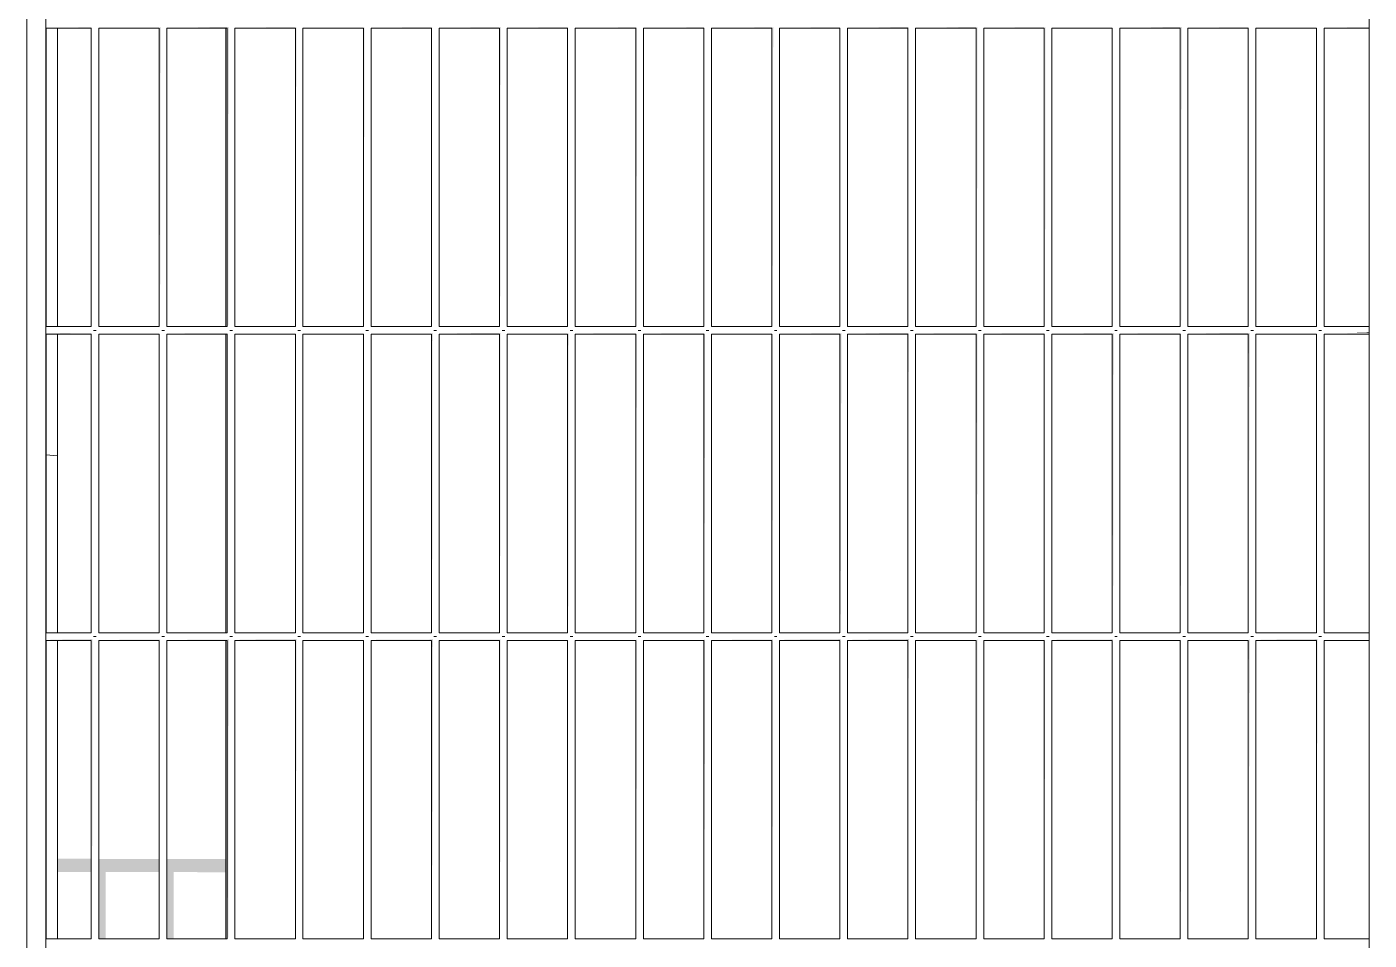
# Model space of a CAD drawing. Header units: metres. Extents: x -14 to 130, y -38 to 4.
# Drawn here: x 105.419 to 106.296, y -31.192 to -30.595 of the extents above; entities that cross this region are included whole.
import ezdxf

# ---------------------------------------------------------------- set-up
doc = ezdxf.new("R2010")
doc.units = ezdxf.units.M
doc.header["$MEASUREMENT"] = 0
for name, color, linetype in [('A-Ost_Ansicht Ost PP_2_110 Wand Aussen', 7, 'Continuous'), ('A-Ost_Ansicht Ost PP_2_611 Entwässerung', 7, 'Continuous'), ('A-Ost_Ansicht Ost PP_2_717 Außen Ausstattung', 7, 'Continuous')]:
    doc.layers.add(name, color=color, linetype=linetype)

msp = doc.modelspace()

# ---------------------------------------------------------------- hatches: boundary and pattern name
at = {"layer": 'A-Ost_Ansicht Ost PP_2_611 Entwässerung', "linetype": 'Continuous', "lineweight": 0, "true_color": 0x000000}
for points in [[(105.46123, -31.13897), (105.43924, -31.13894), (105.43924, -31.14758), (105.46123, -31.1476)], [(105.46623, -31.19123), (105.4708, -31.19123), (105.4708, -31.14762), (105.50569, -31.14766), (105.50569, -31.13903), (105.46623, -31.13898)], [(105.51069, -31.19123), (105.51523, -31.19123), (105.51523, -31.14767), (105.54924, -31.14772), (105.54924, -31.13908), (105.51069, -31.13903)]]:
    msp.add_hatch(color=18, dxfattribs=at).paths.add_polyline_path(points)
at = {"layer": 'A-Ost_Ansicht Ost PP_2_717 Außen Ausstattung', "linetype": 'Continuous', "lineweight": 0, "true_color": 0x000000}
for points in [[(105.46212, -30.59534), (105.43176, -30.59534), (105.46181, -30.59564)], [(105.43177, -30.59564), (105.46156, -30.59589)], [(105.43177, -30.59589), (105.46138, -30.59608)], [(105.43177, -30.59608), (105.46127, -30.59619)], [(105.46127, -30.59619), (105.46127, -30.79127), (105.46138, -30.59608)], [(105.46156, -30.59589), (105.46138, -30.79138)], [(105.46156, -30.79156), (105.46181, -30.59564)], [(105.46212, -30.59534), (105.46181, -30.79181)], [(105.46534, -30.59534), (105.50628, -30.59564)], [(105.46564, -30.59564), (105.50603, -30.59589)], [(105.46589, -30.59589), (105.50584, -30.59608)], [(105.50584, -30.59608), (105.46608, -30.59608), (105.50573, -30.59619)], [(105.50584, -30.59608), (105.50573, -30.79127)], [(105.50584, -30.79138), (105.50603, -30.59589)], [(105.50603, -30.59589), (105.50603, -30.79156), (105.50628, -30.59564)], [(105.50628, -30.59564), (105.50628, -30.79181), (105.50659, -30.59534)], [(105.55105, -30.59534), (105.5098, -30.59534), (105.55074, -30.59564)], [(105.55074, -30.59564), (105.51011, -30.59564), (105.55049, -30.59589)], [(105.55049, -30.59589), (105.51036, -30.59589), (105.55031, -30.59608)], [(105.51054, -30.59608), (105.5502, -30.59619)], [(105.5502, -30.79127), (105.55031, -30.59608)], [(105.55049, -30.59589), (105.55031, -30.79138)], [(105.55049, -30.79156), (105.55074, -30.59564)], [(105.55074, -30.59564), (105.55074, -30.79181), (105.55105, -30.59534)], [(105.55426, -30.59534), (105.59521, -30.59564)], [(105.59521, -30.59564), (105.55457, -30.59564), (105.59496, -30.59589)], [(105.55482, -30.59589), (105.59477, -30.59608)], [(105.55501, -30.59608), (105.59466, -30.59619)], [(105.59466, -30.79127), (105.59477, -30.59608)], [(105.59496, -30.59589), (105.59477, -30.79138)], [(105.59496, -30.59589), (105.59496, -30.79156), (105.59521, -30.59564)], [(105.59551, -30.59534), (105.59521, -30.79181)], [(105.59873, -30.59534), (105.63967, -30.59564)], [(105.59904, -30.59564), (105.63942, -30.59589)], [(105.63942, -30.59589), (105.59929, -30.59589), (105.63924, -30.59608)], [(105.59947, -30.59608), (105.63913, -30.59619)], [(105.63913, -30.79127), (105.63924, -30.59608)], [(105.63924, -30.59608), (105.63924, -30.79138), (105.63942, -30.59589)], [(105.63942, -30.59589), (105.63942, -30.79156), (105.63967, -30.59564)], [(105.63998, -30.59534), (105.63967, -30.79181)], [(105.64319, -30.59534), (105.68414, -30.59564)], [(105.68414, -30.59564), (105.6435, -30.59564), (105.68389, -30.59589)], [(105.68389, -30.59589), (105.64375, -30.59589), (105.6837, -30.59608)], [(105.64394, -30.59608), (105.68359, -30.59619)], [(105.68359, -30.79127), (105.6837, -30.59608)], [(105.68389, -30.59589), (105.6837, -30.79138)], [(105.68414, -30.59564), (105.68389, -30.79156)], [(105.68444, -30.59534), (105.68414, -30.79181)], [(105.68766, -30.59534), (105.7286, -30.59564)], [(105.7286, -30.59564), (105.68797, -30.59564), (105.72835, -30.59589)], [(105.68822, -30.59589), (105.72817, -30.59608)], [(105.6884, -30.59608), (105.72805, -30.59619)], [(105.72817, -30.59608), (105.72805, -30.79127)], [(105.72817, -30.79138), (105.72835, -30.59589)], [(105.72835, -30.79156), (105.7286, -30.59564)], [(105.7286, -30.59564), (105.7286, -30.79181), (105.72891, -30.59534)], [(105.73212, -30.59534), (105.77306, -30.59564)], [(105.77306, -30.59564), (105.73243, -30.59564), (105.77281, -30.59589)], [(105.77281, -30.59589), (105.73268, -30.59589), (105.77263, -30.59608)], [(105.73286, -30.59608), (105.77252, -30.59619)], [(105.77252, -30.59619), (105.77252, -30.79127), (105.77263, -30.59608)], [(105.77263, -30.79138), (105.77281, -30.59589)], [(105.77306, -30.59564), (105.77281, -30.79156)], [(105.77337, -30.59534), (105.77306, -30.79181)], [(105.81784, -30.59534), (105.77659, -30.59534), (105.81753, -30.59564)], [(105.77689, -30.59564), (105.81728, -30.59589)], [(105.77714, -30.59589), (105.81709, -30.59608)], [(105.81709, -30.59608), (105.77733, -30.59608), (105.81698, -30.59619)], [(105.81698, -30.79127), (105.81709, -30.59608)], [(105.81709, -30.79138), (105.81728, -30.59589)], [(105.81728, -30.79156), (105.81753, -30.59564)], [(105.81753, -30.59564), (105.81753, -30.79181), (105.81784, -30.59534)], [(105.8623, -30.59534), (105.82105, -30.59534), (105.86199, -30.59564)], [(105.82136, -30.59564), (105.86174, -30.59589)], [(105.82161, -30.59589), (105.86156, -30.59608)], [(105.82179, -30.59608), (105.86145, -30.59619)], [(105.86145, -30.59619), (105.86145, -30.79127), (105.86156, -30.59608)], [(105.86174, -30.59589), (105.86156, -30.79138)], [(105.86199, -30.59564), (105.86174, -30.79156)], [(105.8623, -30.59534), (105.86199, -30.79181)], [(105.90676, -30.59534), (105.86551, -30.59534), (105.90646, -30.59564)], [(105.86582, -30.59564), (105.90621, -30.59589)], [(105.90621, -30.59589), (105.86607, -30.59589), (105.90602, -30.59608)], [(105.90602, -30.59608), (105.86626, -30.59608), (105.90591, -30.59619)], [(105.90591, -30.59619), (105.90591, -30.79127), (105.90602, -30.59608)], [(105.90602, -30.79138), (105.90621, -30.59589)], [(105.90621, -30.79156), (105.90646, -30.59564)], [(105.90646, -30.59564), (105.90646, -30.79181), (105.90676, -30.59534)], [(105.90998, -30.59534), (105.95092, -30.59564)], [(105.95092, -30.59564), (105.91029, -30.59564), (105.95067, -30.59589)], [(105.91054, -30.59589), (105.95049, -30.59608)], [(105.91072, -30.59608), (105.95038, -30.59619)], [(105.95038, -30.79127), (105.95049, -30.59608)], [(105.95067, -30.59589), (105.95049, -30.79138)], [(105.95092, -30.59564), (105.95067, -30.79156)], [(105.95123, -30.59534), (105.95092, -30.79181)], [(105.99569, -30.59534), (105.95444, -30.59534), (105.99539, -30.59564)], [(105.99539, -30.59564), (105.95475, -30.59564), (105.99514, -30.59589)], [(105.99514, -30.59589), (105.955, -30.59589), (105.99495, -30.59608)], [(105.99495, -30.59608), (105.95519, -30.59608), (105.99484, -30.59619)], [(105.99484, -30.79127), (105.99495, -30.59608)], [(105.99495, -30.79138), (105.99514, -30.59589)], [(105.99514, -30.79156), (105.99539, -30.59564)], [(105.99539, -30.79181), (105.99569, -30.59534)], [(106.04016, -30.59534), (105.99891, -30.59534), (106.03985, -30.59564)], [(106.03985, -30.59564), (105.99922, -30.59564), (106.0396, -30.59589)], [(105.99947, -30.59589), (106.03942, -30.59608)], [(105.99965, -30.59608), (106.0393, -30.59619)], [(106.0393, -30.79127), (106.03942, -30.59608)], [(106.03942, -30.79138), (106.0396, -30.59589)], [(106.0396, -30.79156), (106.03985, -30.59564)], [(106.03985, -30.59564), (106.03985, -30.79181), (106.04016, -30.59534)], [(106.04337, -30.59534), (106.08431, -30.59564)], [(106.08431, -30.59564), (106.04368, -30.59564), (106.08406, -30.59589)], [(106.04393, -30.59589), (106.08388, -30.59608)], [(106.04411, -30.59608), (106.08377, -30.59619)], [(106.08377, -30.79127), (106.08388, -30.59608)], [(106.08388, -30.79138), (106.08406, -30.59589)], [(106.08406, -30.79156), (106.08431, -30.59564)], [(106.08431, -30.59564), (106.08431, -30.79181), (106.08462, -30.59534)], [(106.08784, -30.59534), (106.12878, -30.59564)], [(106.08814, -30.59564), (106.12853, -30.59589)], [(106.08839, -30.59589), (106.12834, -30.59608)], [(106.08858, -30.59608), (106.12823, -30.59619)], [(106.12823, -30.59619), (106.12823, -30.79127), (106.12834, -30.59608)], [(106.12834, -30.79138), (106.12853, -30.59589)], [(106.12878, -30.59564), (106.12853, -30.79156)], [(106.12909, -30.59534), (106.12878, -30.79181)], [(106.17355, -30.59534), (106.1323, -30.59534), (106.17324, -30.59564)], [(106.17324, -30.59564), (106.13261, -30.59564), (106.17299, -30.59589)], [(106.17299, -30.59589), (106.13286, -30.59589), (106.17281, -30.59608)], [(106.13304, -30.59608), (106.1727, -30.59619)], [(106.1727, -30.79127), (106.17281, -30.59608)], [(106.17281, -30.79138), (106.17299, -30.59589)], [(106.17299, -30.79156), (106.17324, -30.59564)], [(106.17324, -30.59564), (106.17324, -30.79181), (106.17355, -30.59534)], [(106.17676, -30.59534), (106.21771, -30.59564)], [(106.21771, -30.59564), (106.17707, -30.59564), (106.21746, -30.59589)], [(106.21746, -30.59589), (106.17732, -30.59589), (106.21727, -30.59608)], [(106.21727, -30.59608), (106.17751, -30.59608), (106.21716, -30.59619)], [(106.21716, -30.79127), (106.21727, -30.59608)], [(106.21746, -30.59589), (106.21727, -30.79138)], [(106.21771, -30.59564), (106.21746, -30.79156)], [(106.21801, -30.59534), (106.21771, -30.79181)], [(106.22123, -30.59534), (106.26217, -30.59564)], [(106.22154, -30.59564), (106.26192, -30.59589)], [(106.22179, -30.59589), (106.26174, -30.59608)], [(106.22197, -30.59608), (106.26163, -30.59619)], [(106.26163, -30.79127), (106.26174, -30.59608)], [(106.26174, -30.79138), (106.26192, -30.59589)], [(106.26192, -30.79156), (106.26217, -30.59564)], [(106.26248, -30.59534), (106.26217, -30.79181)], [(106.26569, -30.59534), (106.29604, -30.59564)], [(106.29604, -30.59564), (106.266, -30.59564), (106.29604, -30.59589)], [(106.29604, -30.59589), (106.26625, -30.59589), (106.29604, -30.59608)], [(106.26644, -30.59608), (106.29604, -30.59619)], [(106.28396, -30.79127), (106.29604, -30.79138)], [(106.28439, -30.79138), (106.29604, -30.79156)], [(106.28478, -30.79156), (106.29604, -30.79181)], [(106.28514, -30.79181), (106.29604, -30.79212)], [(106.28545, -30.79212), (106.29604, -30.79248)], [(106.2857, -30.79248), (106.29604, -30.79287)], [(106.28588, -30.79287), (106.29604, -30.7933)], [(106.28599, -30.7933), (106.29604, -30.79373)], [(105.43176, -30.79564), (105.46181, -30.79564), (105.43177, -30.79534)], [(105.46181, -30.79564), (105.43176, -30.79564), (105.46156, -30.79589)], [(105.43176, -30.79589), (105.46138, -30.79608)], [(105.46138, -30.79608), (105.43176, -30.79608), (105.46127, -30.79619)], [(105.46138, -30.79608), (105.46127, -30.99127)], [(105.46138, -30.99138), (105.46156, -30.79589)], [(105.46156, -30.99156), (105.46181, -30.79564)], [(105.46181, -30.99181), (105.46212, -30.79534)], [(105.46534, -30.79534), (105.50628, -30.79564)], [(105.46564, -30.79564), (105.50603, -30.79589)], [(105.50603, -30.79589), (105.46589, -30.79589), (105.50584, -30.79608)], [(105.50584, -30.79608), (105.46608, -30.79608), (105.50573, -30.79619)], [(105.50573, -30.99127), (105.50584, -30.79608)], [(105.50584, -30.79608), (105.50584, -30.99138), (105.50603, -30.79589)], [(105.50603, -30.99156), (105.50628, -30.79564)], [(105.50628, -30.99181), (105.50659, -30.79534)], [(105.5098, -30.79534), (105.55074, -30.79564)], [(105.55074, -30.79564), (105.51011, -30.79564), (105.55049, -30.79589)], [(105.55049, -30.79589), (105.51036, -30.79589), (105.55031, -30.79608)], [(105.55031, -30.79608), (105.51054, -30.79608), (105.5502, -30.79619)], [(105.5502, -30.79619), (105.5502, -30.99127), (105.55031, -30.79608)], [(105.55031, -30.79608), (105.55031, -30.99138), (105.55049, -30.79589)], [(105.55049, -30.99156), (105.55074, -30.79564)], [(105.55074, -30.99181), (105.55105, -30.79534)], [(105.55426, -30.79534), (105.59521, -30.79564)], [(105.55457, -30.79564), (105.59496, -30.79589)], [(105.59496, -30.79589), (105.55482, -30.79589), (105.59477, -30.79608)], [(105.55501, -30.79608), (105.59466, -30.79619)], [(105.59466, -30.79619), (105.59466, -30.99127), (105.59477, -30.79608)], [(105.59477, -30.99138), (105.59496, -30.79589)], [(105.59521, -30.79564), (105.59496, -30.99156)], [(105.59521, -30.99181), (105.59551, -30.79534)], [(105.59873, -30.79534), (105.63967, -30.79564)], [(105.59904, -30.79564), (105.63942, -30.79589)], [(105.63942, -30.79589), (105.59929, -30.79589), (105.63924, -30.79608)], [(105.63924, -30.79608), (105.59947, -30.79608), (105.63913, -30.79619)], [(105.63913, -30.99127), (105.63924, -30.79608)], [(105.63924, -30.79608), (105.63924, -30.99138), (105.63942, -30.79589)], [(105.63942, -30.99156), (105.63967, -30.79564)], [(105.63998, -30.79534), (105.63967, -30.99181)], [(105.64319, -30.79534), (105.68414, -30.79564)], [(105.6435, -30.79564), (105.68389, -30.79589)], [(105.64375, -30.79589), (105.6837, -30.79608)], [(105.6837, -30.79608), (105.64394, -30.79608), (105.68359, -30.79619)], [(105.68359, -30.99127), (105.6837, -30.79608)], [(105.6837, -30.99138), (105.68389, -30.79589)], [(105.68414, -30.79564), (105.68389, -30.99156)], [(105.68414, -30.79564), (105.68414, -30.99181), (105.68444, -30.79534)], [(105.72891, -30.79534), (105.68766, -30.79534), (105.7286, -30.79564)], [(105.7286, -30.79564), (105.68797, -30.79564), (105.72835, -30.79589)], [(105.72835, -30.79589), (105.68822, -30.79589), (105.72817, -30.79608)], [(105.6884, -30.79608), (105.72805, -30.79619)], [(105.72805, -30.99127), (105.72817, -30.79608)], [(105.72817, -30.99138), (105.72835, -30.79589)], [(105.72835, -30.79589), (105.72835, -30.99156), (105.7286, -30.79564)], [(105.72891, -30.79534), (105.7286, -30.99181)], [(105.73212, -30.79534), (105.77306, -30.79564)], [(105.73243, -30.79564), (105.77281, -30.79589)], [(105.77281, -30.79589), (105.73268, -30.79589), (105.77263, -30.79608)], [(105.73286, -30.79608), (105.77252, -30.79619)], [(105.77252, -30.99127), (105.77263, -30.79608)], [(105.77263, -30.99138), (105.77281, -30.79589)], [(105.77281, -30.79589), (105.77281, -30.99156), (105.77306, -30.79564)], [(105.77306, -30.99181), (105.77337, -30.79534)], [(105.77659, -30.79534), (105.81753, -30.79564)], [(105.81753, -30.79564), (105.77689, -30.79564), (105.81728, -30.79589)], [(105.81728, -30.79589), (105.77714, -30.79589), (105.81709, -30.79608)], [(105.81709, -30.79608), (105.77733, -30.79608), (105.81698, -30.79619)], [(105.81698, -30.99127), (105.81709, -30.79608)], [(105.81709, -30.99138), (105.81728, -30.79589)], [(105.81728, -30.79589), (105.81728, -30.99156), (105.81753, -30.79564)], [(105.81784, -30.79534), (105.81753, -30.99181)], [(105.82105, -30.79534), (105.86199, -30.79564)], [(105.86199, -30.79564), (105.82136, -30.79564), (105.86174, -30.79589)], [(105.82161, -30.79589), (105.86156, -30.79608)], [(105.82179, -30.79608), (105.86145, -30.79619)], [(105.86145, -30.99127), (105.86156, -30.79608)], [(105.86156, -30.99138), (105.86174, -30.79589)], [(105.86174, -30.79589), (105.86174, -30.99156), (105.86199, -30.79564)], [(105.86199, -30.79564), (105.86199, -30.99181), (105.8623, -30.79534)], [(105.86551, -30.79534), (105.90646, -30.79564)], [(105.86582, -30.79564), (105.90621, -30.79589)], [(105.86607, -30.79589), (105.90602, -30.79608)], [(105.86626, -30.79608), (105.90591, -30.79619)], [(105.90591, -30.99127), (105.90602, -30.79608)], [(105.90602, -30.99138), (105.90621, -30.79589)], [(105.90621, -30.79589), (105.90621, -30.99156), (105.90646, -30.79564)], [(105.90676, -30.79534), (105.90646, -30.99181)], [(105.95123, -30.79534), (105.90998, -30.79534), (105.95092, -30.79564)], [(105.91029, -30.79564), (105.95067, -30.79589)], [(105.95067, -30.79589), (105.91054, -30.79589), (105.95049, -30.79608)], [(105.95049, -30.79608), (105.91072, -30.79608), (105.95038, -30.79619)], [(105.95049, -30.79608), (105.95038, -30.99127)], [(105.95049, -30.79608), (105.95049, -30.99138), (105.95067, -30.79589)], [(105.95067, -30.79589), (105.95067, -30.99156), (105.95092, -30.79564)], [(105.95092, -30.79564), (105.95092, -30.99181), (105.95123, -30.79534)], [(105.99569, -30.79534), (105.95444, -30.79534), (105.99539, -30.79564)], [(105.99539, -30.79564), (105.95475, -30.79564), (105.99514, -30.79589)], [(105.955, -30.79589), (105.99495, -30.79608)], [(105.95519, -30.79608), (105.99484, -30.79619)], [(105.99484, -30.99127), (105.99495, -30.79608)], [(105.99514, -30.79589), (105.99495, -30.99138)], [(105.99514, -30.79589), (105.99514, -30.99156), (105.99539, -30.79564)], [(105.99569, -30.79534), (105.99539, -30.99181)], [(105.99891, -30.79534), (106.03985, -30.79564)], [(106.03985, -30.79564), (105.99922, -30.79564), (106.0396, -30.79589)], [(106.0396, -30.79589), (105.99947, -30.79589), (106.03942, -30.79608)], [(106.03942, -30.79608), (105.99965, -30.79608), (106.0393, -30.79619)], [(106.0393, -30.79619), (106.0393, -30.99127), (106.03942, -30.79608)], [(106.03942, -30.99138), (106.0396, -30.79589)], [(106.0396, -30.79589), (106.0396, -30.99156), (106.03985, -30.79564)], [(106.03985, -30.79564), (106.03985, -30.99181), (106.04016, -30.79534)], [(106.04337, -30.79534), (106.08431, -30.79564)], [(106.08431, -30.79564), (106.04368, -30.79564), (106.08406, -30.79589)], [(106.08406, -30.79589), (106.04393, -30.79589), (106.08388, -30.79608)], [(106.04411, -30.79608), (106.08377, -30.79619)], [(106.08377, -30.99127), (106.08388, -30.79608)], [(106.08388, -30.79608), (106.08388, -30.99138), (106.08406, -30.79589)], [(106.08406, -30.99156), (106.08431, -30.79564)], [(106.08462, -30.79534), (106.08431, -30.99181)], [(106.12909, -30.79534), (106.08784, -30.79534), (106.12878, -30.79564)], [(106.08814, -30.79564), (106.12853, -30.79589)], [(106.08839, -30.79589), (106.12834, -30.79608)], [(106.08858, -30.79608), (106.12823, -30.79619)], [(106.12823, -30.99127), (106.12834, -30.79608)], [(106.12834, -30.79608), (106.12834, -30.99138), (106.12853, -30.79589)], [(106.12853, -30.79589), (106.12853, -30.99156), (106.12878, -30.79564)], [(106.12878, -30.79564), (106.12878, -30.99181), (106.12909, -30.79534)], [(106.1323, -30.79534), (106.17324, -30.79564)], [(106.17324, -30.79564), (106.13261, -30.79564), (106.17299, -30.79589)], [(106.13286, -30.79589), (106.17281, -30.79608)], [(106.13304, -30.79608), (106.1727, -30.79619)], [(106.1727, -30.99127), (106.17281, -30.79608)], [(106.17281, -30.79608), (106.17281, -30.99138), (106.17299, -30.79589)], [(106.17299, -30.79589), (106.17299, -30.99156), (106.17324, -30.79564)], [(106.17355, -30.79534), (106.17324, -30.99181)], [(106.21801, -30.79534), (106.17676, -30.79534), (106.21771, -30.79564)], [(106.21771, -30.79564), (106.17707, -30.79564), (106.21746, -30.79589)], [(106.17732, -30.79589), (106.21727, -30.79608)], [(106.17751, -30.79608), (106.21716, -30.79619)], [(106.21716, -30.79619), (106.21716, -30.99127), (106.21727, -30.79608)], [(106.21727, -30.79608), (106.21727, -30.99138), (106.21746, -30.79589)], [(106.21746, -30.79589), (106.21746, -30.99156), (106.21771, -30.79564)], [(106.21771, -30.79564), (106.21771, -30.99181), (106.21801, -30.79534)], [(106.22123, -30.79534), (106.26217, -30.79564)], [(106.22154, -30.79564), (106.26192, -30.79589)], [(106.22179, -30.79589), (106.26174, -30.79608)], [(106.22197, -30.79608), (106.26163, -30.79619)], [(106.26163, -30.99127), (106.26174, -30.79608)], [(106.26192, -30.79589), (106.26174, -30.99138)], [(106.26217, -30.79564), (106.26192, -30.99156)], [(106.26248, -30.79534), (106.26217, -30.99181)], [(106.29604, -30.79534), (106.26569, -30.79534), (106.29604, -30.79564)], [(106.266, -30.79564), (106.29604, -30.79589)], [(106.29604, -30.79589), (106.26625, -30.79589), (106.29604, -30.79608)], [(106.26644, -30.79608), (106.29604, -30.79619)], [(106.29604, -30.79498), (106.2857, -30.79498), (106.29604, -30.79534)], [(106.28588, -30.79458), (106.29604, -30.79498)], [(106.28599, -30.79416), (106.29604, -30.79458)], [(106.28603, -30.79373), (106.29604, -30.79416)], [(106.28396, -30.99127), (106.29604, -30.99138)], [(106.28439, -30.99138), (106.29604, -30.99156)], [(106.28478, -30.99156), (106.29604, -30.99181)], [(106.28514, -30.99181), (106.29604, -30.99212)], [(106.28545, -30.99212), (106.29604, -30.99248)], [(106.2857, -30.99248), (106.29604, -30.99287)], [(106.28588, -30.99287), (106.29604, -30.9933)], [(106.28588, -30.99458), (106.29604, -30.99498)], [(106.28599, -30.9933), (106.29604, -30.99373)], [(106.28599, -30.99416), (106.29604, -30.99458)], [(106.28603, -30.99373), (106.29604, -30.99416)], [(105.46212, -30.99534), (105.43176, -30.99534), (105.46181, -30.99564)], [(105.46181, -30.99564), (105.43176, -30.99564), (105.46156, -30.99589)], [(105.46156, -30.99589), (105.43176, -30.99589), (105.46138, -30.99608)], [(105.43177, -30.99608), (105.46127, -30.99619)], [(105.46138, -30.99608), (105.46127, -31.19127)], [(105.46138, -30.99608), (105.46138, -31.19138), (105.46156, -30.99589)], [(105.46156, -31.19156), (105.46181, -30.99564)], [(105.46181, -30.99564), (105.46181, -31.19181), (105.46212, -30.99534)], [(105.50659, -30.99534), (105.46534, -30.99534), (105.50628, -30.99564)], [(105.46564, -30.99564), (105.50603, -30.99589)], [(105.50603, -30.99589), (105.46589, -30.99589), (105.50584, -30.99608)], [(105.46608, -30.99608), (105.50573, -30.99619)], [(105.50573, -31.19127), (105.50584, -30.99608)], [(105.50584, -31.19138), (105.50603, -30.99589)], [(105.50628, -30.99564), (105.50603, -31.19156)], [(105.50659, -30.99534), (105.50628, -31.19181)], [(105.55105, -30.99534), (105.5098, -30.99534), (105.55074, -30.99564)], [(105.51011, -30.99564), (105.55049, -30.99589)], [(105.55049, -30.99589), (105.51036, -30.99589), (105.55031, -30.99608)], [(105.51054, -30.99608), (105.5502, -30.99619)], [(105.5502, -31.19127), (105.55031, -30.99608)], [(105.55031, -31.19138), (105.55049, -30.99589)], [(105.55049, -30.99589), (105.55049, -31.19156), (105.55074, -30.99564)], [(105.55074, -30.99564), (105.55074, -31.19181), (105.55105, -30.99534)], [(105.59551, -30.99534), (105.55426, -30.99534), (105.59521, -30.99564)], [(105.59521, -30.99564), (105.55457, -30.99564), (105.59496, -30.99589)], [(105.59496, -30.99589), (105.55482, -30.99589), (105.59477, -30.99608)], [(105.59477, -30.99608), (105.55501, -30.99608), (105.59466, -30.99619)], [(105.59477, -30.99608), (105.59466, -31.19127)], [(105.59477, -30.99608), (105.59477, -31.19138), (105.59496, -30.99589)], [(105.59496, -31.19156), (105.59521, -30.99564)], [(105.59521, -30.99564), (105.59521, -31.19181), (105.59551, -30.99534)], [(105.59873, -30.99534), (105.63967, -30.99564)], [(105.59904, -30.99564), (105.63942, -30.99589)], [(105.63942, -30.99589), (105.59929, -30.99589), (105.63924, -30.99608)], [(105.59947, -30.99608), (105.63913, -30.99619)], [(105.63924, -30.99608), (105.63913, -31.19127)], [(105.63924, -30.99608), (105.63924, -31.19138), (105.63942, -30.99589)], [(105.63967, -30.99564), (105.63942, -31.19156)], [(105.63998, -30.99534), (105.63967, -31.19181)], [(105.64319, -30.99534), (105.68414, -30.99564)], [(105.68414, -30.99564), (105.6435, -30.99564), (105.68389, -30.99589)], [(105.68389, -30.99589), (105.64375, -30.99589), (105.6837, -30.99608)], [(105.6837, -30.99608), (105.64394, -30.99608), (105.68359, -30.99619)], [(105.68359, -30.99619), (105.68359, -31.19127), (105.6837, -30.99608)], [(105.6837, -31.19138), (105.68389, -30.99589)], [(105.68389, -30.99589), (105.68389, -31.19156), (105.68414, -30.99564)], [(105.68414, -30.99564), (105.68414, -31.19181), (105.68444, -30.99534)], [(105.72891, -30.99534), (105.68766, -30.99534), (105.7286, -30.99564)], [(105.68797, -30.99564), (105.72835, -30.99589)], [(105.72835, -30.99589), (105.68822, -30.99589), (105.72817, -30.99608)], [(105.72817, -30.99608), (105.6884, -30.99608), (105.72805, -30.99619)], [(105.72805, -30.99619), (105.72805, -31.19127), (105.72817, -30.99608)], [(105.72817, -30.99608), (105.72817, -31.19138), (105.72835, -30.99589)], [(105.72835, -30.99589), (105.72835, -31.19156), (105.7286, -30.99564)], [(105.7286, -31.19181), (105.72891, -30.99534)], [(105.73212, -30.99534), (105.77306, -30.99564)], [(105.73243, -30.99564), (105.77281, -30.99589)], [(105.77281, -30.99589), (105.73268, -30.99589), (105.77263, -30.99608)], [(105.77263, -30.99608), (105.73286, -30.99608), (105.77252, -30.99619)], [(105.77252, -30.99619), (105.77252, -31.19127), (105.77263, -30.99608)], [(105.77263, -30.99608), (105.77263, -31.19138), (105.77281, -30.99589)], [(105.77306, -30.99564), (105.77281, -31.19156)], [(105.77337, -30.99534), (105.77306, -31.19181)], [(105.77659, -30.99534), (105.81753, -30.99564)], [(105.77689, -30.99564), (105.81728, -30.99589)], [(105.81728, -30.99589), (105.77714, -30.99589), (105.81709, -30.99608)], [(105.77733, -30.99608), (105.81698, -30.99619)], [(105.81698, -30.99619), (105.81698, -31.19127), (105.81709, -30.99608)], [(105.81728, -30.99589), (105.81709, -31.19138)], [(105.81753, -30.99564), (105.81728, -31.19156)], [(105.81753, -30.99564), (105.81753, -31.19181), (105.81784, -30.99534)], [(105.82105, -30.99534), (105.86199, -30.99564)], [(105.82136, -30.99564), (105.86174, -30.99589)], [(105.86174, -30.99589), (105.82161, -30.99589), (105.86156, -30.99608)], [(105.86156, -30.99608), (105.82179, -30.99608), (105.86145, -30.99619)], [(105.86156, -30.99608), (105.86145, -31.19127)], [(105.86156, -30.99608), (105.86156, -31.19138), (105.86174, -30.99589)], [(105.86174, -30.99589), (105.86174, -31.19156), (105.86199, -30.99564)], [(105.86199, -30.99564), (105.86199, -31.19181), (105.8623, -30.99534)], [(105.90676, -30.99534), (105.86551, -30.99534), (105.90646, -30.99564)], [(105.86582, -30.99564), (105.90621, -30.99589)], [(105.86607, -30.99589), (105.90602, -30.99608)], [(105.86626, -30.99608), (105.90591, -30.99619)], [(105.90591, -30.99619), (105.90591, -31.19127), (105.90602, -30.99608)], [(105.90602, -30.99608), (105.90602, -31.19138), (105.90621, -30.99589)], [(105.90621, -30.99589), (105.90621, -31.19156), (105.90646, -30.99564)], [(105.90646, -31.19181), (105.90676, -30.99534)], [(105.95123, -30.99534), (105.90998, -30.99534), (105.95092, -30.99564)], [(105.95092, -30.99564), (105.91029, -30.99564), (105.95067, -30.99589)], [(105.95067, -30.99589), (105.91054, -30.99589), (105.95049, -30.99608)], [(105.91072, -30.99608), (105.95038, -30.99619)], [(105.95049, -30.99608), (105.95038, -31.19127)], [(105.95049, -30.99608), (105.95049, -31.19138), (105.95067, -30.99589)], [(105.95092, -30.99564), (105.95067, -31.19156)], [(105.95123, -30.99534), (105.95092, -31.19181)], [(105.99569, -30.99534), (105.95444, -30.99534), (105.99539, -30.99564)], [(105.99539, -30.99564), (105.95475, -30.99564), (105.99514, -30.99589)], [(105.99514, -30.99589), (105.955, -30.99589), (105.99495, -30.99608)], [(105.95519, -30.99608), (105.99484, -30.99619)], [(105.99484, -30.99619), (105.99484, -31.19127), (105.99495, -30.99608)], [(105.99495, -31.19138), (105.99514, -30.99589)], [(105.99514, -30.99589), (105.99514, -31.19156), (105.99539, -30.99564)], [(105.99539, -31.19181), (105.99569, -30.99534)], [(105.99891, -30.99534), (106.03985, -30.99564)], [(105.99922, -30.99564), (106.0396, -30.99589)], [(105.99947, -30.99589), (106.03942, -30.99608)], [(105.99965, -30.99608), (106.0393, -30.99619)], [(106.0393, -30.99619), (106.0393, -31.19127), (106.03942, -30.99608)], [(106.0396, -30.99589), (106.03942, -31.19138)], [(106.03985, -30.99564), (106.0396, -31.19156)], [(106.03985, -30.99564), (106.03985, -31.19181), (106.04016, -30.99534)], [(106.04337, -30.99534), (106.08431, -30.99564)], [(106.04368, -30.99564), (106.08406, -30.99589)], [(106.04393, -30.99589), (106.08388, -30.99608)], [(106.04411, -30.99608), (106.08377, -30.99619)], [(106.08377, -30.99619), (106.08377, -31.19127), (106.08388, -30.99608)], [(106.08388, -31.19138), (106.08406, -30.99589)], [(106.08406, -30.99589), (106.08406, -31.19156), (106.08431, -30.99564)], [(106.08431, -31.19181), (106.08462, -30.99534)], [(106.08784, -30.99534), (106.12878, -30.99564)], [(106.12878, -30.99564), (106.08814, -30.99564), (106.12853, -30.99589)], [(106.12853, -30.99589), (106.08839, -30.99589), (106.12834, -30.99608)], [(106.12834, -30.99608), (106.08858, -30.99608), (106.12823, -30.99619)], [(106.12823, -30.99619), (106.12823, -31.19127), (106.12834, -30.99608)], [(106.12853, -30.99589), (106.12834, -31.19138)], [(106.12878, -30.99564), (106.12853, -31.19156)], [(106.12909, -30.99534), (106.12878, -31.19181)], [(106.1323, -30.99534), (106.17324, -30.99564)], [(106.13261, -30.99564), (106.17299, -30.99589)], [(106.17299, -30.99589), (106.13286, -30.99589), (106.17281, -30.99608)], [(106.13304, -30.99608), (106.1727, -30.99619)], [(106.1727, -30.99619), (106.1727, -31.19127), (106.17281, -30.99608)], [(106.17281, -30.99608), (106.17281, -31.19138), (106.17299, -30.99589)], [(106.17299, -30.99589), (106.17299, -31.19156), (106.17324, -30.99564)], [(106.17324, -31.19181), (106.17355, -30.99534)], [(106.17676, -30.99534), (106.21771, -30.99564)], [(106.17707, -30.99564), (106.21746, -30.99589)], [(106.21746, -30.99589), (106.17732, -30.99589), (106.21727, -30.99608)], [(106.17751, -30.99608), (106.21716, -30.99619)], [(106.21716, -30.99619), (106.21716, -31.19127), (106.21727, -30.99608)], [(106.21727, -30.99608), (106.21727, -31.19138), (106.21746, -30.99589)], [(106.21746, -30.99589), (106.21746, -31.19156), (106.21771, -30.99564)], [(106.21771, -30.99564), (106.21771, -31.19181), (106.21801, -30.99534)], [(106.26248, -30.99534), (106.22123, -30.99534), (106.26217, -30.99564)], [(106.26217, -30.99564), (106.22154, -30.99564), (106.26192, -30.99589)], [(106.22179, -30.99589), (106.26174, -30.99608)], [(106.26174, -30.99608), (106.22197, -30.99608), (106.26163, -30.99619)], [(106.26163, -30.99619), (106.26163, -31.19127), (106.26174, -30.99608)], [(106.26174, -30.99608), (106.26174, -31.19138), (106.26192, -30.99589)], [(106.26192, -30.99589), (106.26192, -31.19156), (106.26217, -30.99564)], [(106.26217, -31.19181), (106.26248, -30.99534)], [(106.26569, -30.99534), (106.29604, -30.99564)], [(106.266, -30.99564), (106.29604, -30.99589)], [(106.29604, -30.99589), (106.26625, -30.99589), (106.29604, -30.99608)], [(106.29604, -30.99608), (106.26644, -30.99608), (106.29604, -30.99619)], [(106.2857, -30.99498), (106.29604, -30.99534)], [(106.28396, -31.19127), (106.29604, -31.19138)], [(106.28439, -31.19138), (106.29604, -31.19156)], [(106.28478, -31.19156), (106.29604, -31.19181)], [(106.28514, -31.19181), (106.29604, -31.19212)]]:
    msp.add_hatch(color=18, dxfattribs=at).paths.add_polyline_path(points)

# ---------------------------------------------------------------- linework, layer by layer
at = {"layer": 'A-Ost_Ansicht Ost PP_2_110 Wand Aussen', "color": 7, "linetype": 'Continuous', "lineweight": 18, "ltscale": 1000}
msp.add_line((105.41924, -31.83373), (105.41924, -30.34373), dxfattribs=at)
at = {"layer": 'A-Ost_Ansicht Ost PP_2_110 Wand Aussen', "color": 7, "linetype": 'Continuous', "lineweight": 13, "ltscale": 1000}
msp.add_line((105.43178, -30.87497), (105.43924, -30.87572), dxfattribs=at)
at = {"layer": 'A-Ost_Ansicht Ost PP_2_611 Entwässerung', "color": 7, "linetype": 'Continuous', "lineweight": 18, "ltscale": 1000}
for p, q in [((105.43924, -30.79123), (105.43924, -30.59623)), ((105.54924, -30.79123), (105.54924, -30.59623)), ((105.43924, -30.99123), (105.43924, -30.79623)), ((105.54924, -30.99123), (105.54924, -30.79623)), ((105.43924, -31.19123), (105.43924, -30.99623)), ((105.54924, -31.19123), (105.54924, -30.99623))]:
    msp.add_line(p, q, dxfattribs=at)
at = {"layer": 'A-Ost_Ansicht Ost PP_2_717 Außen Ausstattung', "color": 7, "linetype": 'Continuous', "lineweight": 13, "ltscale": 1000}
for p, q in [((105.43175, -31.83373), (105.43175, -30.39373)), ((106.29604, -31.83373), (106.29604, -30.39373)), ((105.43175, -30.59623), (105.46123, -30.59623)), ((105.43178, -30.79123), (105.43178, -30.59623)), ((105.46123, -30.79123), (105.46123, -30.59623)), ((105.46623, -30.59623), (105.50569, -30.59623)), ((105.46623, -30.79123), (105.46623, -30.59623)), ((105.50569, -30.79123), (105.50569, -30.59623)), ((105.51069, -30.59623), (105.55016, -30.59623)), ((105.51069, -30.79123), (105.51069, -30.59623)), ((105.55016, -30.79123), (105.55016, -30.59623)), ((105.55516, -30.59623), (105.59462, -30.59623)), ((105.55516, -30.79123), (105.55516, -30.59623)), ((105.59462, -30.79123), (105.59462, -30.59623)), ((105.59962, -30.59623), (105.63909, -30.59623)), ((105.59962, -30.79123), (105.59962, -30.59623)), ((105.63909, -30.79123), (105.63909, -30.59623)), ((105.64409, -30.59623), (105.68355, -30.59623)), ((105.64409, -30.79123), (105.64409, -30.59623)), ((105.68355, -30.79123), (105.68355, -30.59623)), ((105.68855, -30.59623), (105.72802, -30.59623)), ((105.68855, -30.79123), (105.68855, -30.59623)), ((105.72802, -30.79123), (105.72802, -30.59623)), ((105.73302, -30.59623), (105.77248, -30.59623)), ((105.73302, -30.79123), (105.73302, -30.59623)), ((105.77248, -30.79123), (105.77248, -30.59623)), ((105.77748, -30.59623), (105.81694, -30.59623)), ((105.77748, -30.79123), (105.77748, -30.59623)), ((105.81694, -30.79123), (105.81694, -30.59623)), ((105.82194, -30.59623), (105.86141, -30.59623)), ((105.82194, -30.79123), (105.82194, -30.59623)), ((105.86141, -30.79123), (105.86141, -30.59623)), ((105.86641, -30.59623), (105.90587, -30.59623)), ((105.86641, -30.79123), (105.86641, -30.59623)), ((105.90587, -30.79123), (105.90587, -30.59623)), ((105.91087, -30.59623), (105.95034, -30.59623)), ((105.91087, -30.79123), (105.91087, -30.59623)), ((105.95034, -30.79123), (105.95034, -30.59623)), ((105.95534, -30.59623), (105.9948, -30.59623)), ((105.95534, -30.79123), (105.95534, -30.59623)), ((105.9948, -30.79123), (105.9948, -30.59623)), ((105.9998, -30.59623), (106.03927, -30.59623)), ((105.9998, -30.79123), (105.9998, -30.59623)), ((106.03927, -30.79123), (106.03927, -30.59623)), ((106.04427, -30.59623), (106.08373, -30.59623)), ((106.04427, -30.79123), (106.04427, -30.59623)), ((106.08373, -30.79123), (106.08373, -30.59623)), ((106.08873, -30.59623), (106.12819, -30.59623)), ((106.08873, -30.79123), (106.08873, -30.59623)), ((106.12819, -30.79123), (106.12819, -30.59623)), ((106.13319, -30.59623), (106.17266, -30.59623)), ((106.13319, -30.79123), (106.13319, -30.59623)), ((106.17266, -30.79123), (106.17266, -30.59623)), ((106.17766, -30.59623), (106.21712, -30.59623)), ((106.17766, -30.79123), (106.17766, -30.59623)), ((106.21712, -30.79123), (106.21712, -30.59623)), ((106.22212, -30.59623), (106.26159, -30.59623)), ((106.22212, -30.79123), (106.22212, -30.59623)), ((106.26159, -30.79123), (106.26159, -30.59623)), ((106.26659, -30.59623), (106.29604, -30.59623)), ((106.26659, -30.79123), (106.26659, -30.59623)), ((105.43175, -30.79123), (105.46123, -30.79123)), ((105.46623, -30.79123), (105.50569, -30.79123)), ((105.51069, -30.79123), (105.55016, -30.79123)), ((105.55516, -30.79123), (105.59462, -30.79123)), ((105.59962, -30.79123), (105.63909, -30.79123)), ((105.64409, -30.79123), (105.68355, -30.79123)), ((105.68855, -30.79123), (105.72802, -30.79123)), ((105.73302, -30.79123), (105.77248, -30.79123)), ((105.77748, -30.79123), (105.81695, -30.79123)), ((105.82194, -30.79123), (105.86141, -30.79123)), ((105.86641, -30.79123), (105.90587, -30.79123)), ((105.91087, -30.79123), (105.95034, -30.79123)), ((105.95534, -30.79123), (105.9948, -30.79123)), ((105.9998, -30.79123), (106.03927, -30.79123)), ((106.04427, -30.79123), (106.08373, -30.79123)), ((106.08873, -30.79123), (106.1282, -30.79123)), ((106.13319, -30.79123), (106.17266, -30.79123)), ((106.17766, -30.79123), (106.21712, -30.79123)), ((106.22212, -30.79123), (106.26159, -30.79123)), ((106.26659, -30.79123), (106.29604, -30.79123)), ((105.43175, -30.79623), (105.46123, -30.79623)), ((105.43178, -30.99123), (105.43178, -30.79623)), ((105.46123, -30.99123), (105.46123, -30.79623)), ((105.46287, -30.79373), (105.46329, -30.79373)), ((105.46329, -30.79373), (105.46373, -30.79373)), ((105.46373, -30.79373), (105.46416, -30.79373)), ((105.46416, -30.79373), (105.46458, -30.79373)), ((105.46623, -30.79623), (105.50569, -30.79623)), ((105.46623, -30.99123), (105.46623, -30.79623)), ((105.50569, -30.99123), (105.50569, -30.79623)), ((105.50734, -30.79373), (105.50776, -30.79373)), ((105.50776, -30.79373), (105.50819, -30.79373)), ((105.50819, -30.79373), (105.50863, -30.79373)), ((105.50863, -30.79373), (105.50905, -30.79373)), ((105.51069, -30.79623), (105.55016, -30.79623)), ((105.51069, -30.99123), (105.51069, -30.79623)), ((105.55016, -30.99123), (105.55016, -30.79623)), ((105.5518, -30.79373), (105.55222, -30.79373)), ((105.55222, -30.79373), (105.55266, -30.79373)), ((105.55266, -30.79373), (105.55309, -30.79373)), ((105.55309, -30.79373), (105.55351, -30.79373)), ((105.55516, -30.79623), (105.59462, -30.79623)), ((105.55516, -30.99123), (105.55516, -30.79623)), ((105.59462, -30.99123), (105.59462, -30.79623)), ((105.59627, -30.79373), (105.59669, -30.79373)), ((105.59669, -30.79373), (105.59712, -30.79373)), ((105.59712, -30.79373), (105.59756, -30.79373)), ((105.59756, -30.79373), (105.59798, -30.79373)), ((105.59962, -30.79623), (105.63909, -30.79623)), ((105.59962, -30.99123), (105.59962, -30.79623)), ((105.63909, -30.99123), (105.63909, -30.79623)), ((105.64073, -30.79373), (105.64115, -30.79373)), ((105.64115, -30.79373), (105.64159, -30.79373)), ((105.64159, -30.79373), (105.64202, -30.79373)), ((105.64202, -30.79373), (105.64244, -30.79373)), ((105.64409, -30.79623), (105.68355, -30.79623)), ((105.64409, -30.99123), (105.64409, -30.79623)), ((105.68355, -30.99123), (105.68355, -30.79623)), ((105.68519, -30.79373), (105.68562, -30.79373)), ((105.68562, -30.79373), (105.68605, -30.79373)), ((105.68605, -30.79373), (105.68648, -30.79373)), ((105.68648, -30.79373), (105.6869, -30.79373)), ((105.68855, -30.79623), (105.72802, -30.79623)), ((105.68855, -30.99123), (105.68855, -30.79623)), ((105.72802, -30.99123), (105.72802, -30.79623)), ((105.72966, -30.79373), (105.73008, -30.79373)), ((105.73008, -30.79373), (105.73051, -30.79373)), ((105.73051, -30.79373), (105.73095, -30.79373)), ((105.73095, -30.79373), (105.73137, -30.79373)), ((105.73302, -30.79623), (105.77248, -30.79623)), ((105.73302, -30.99123), (105.73302, -30.79623)), ((105.77248, -30.99123), (105.77248, -30.79623)), ((105.77412, -30.79373), (105.77454, -30.79373)), ((105.77454, -30.79373), (105.77498, -30.79373)), ((105.77498, -30.79373), (105.77541, -30.79373)), ((105.77541, -30.79373), (105.77583, -30.79373)), ((105.77748, -30.79623), (105.81694, -30.79623)), ((105.77748, -30.99123), (105.77748, -30.79623)), ((105.81694, -30.99123), (105.81694, -30.79623)), ((105.81859, -30.79373), (105.81901, -30.79373)), ((105.81901, -30.79373), (105.81944, -30.79373)), ((105.81944, -30.79373), (105.81988, -30.79373)), ((105.81988, -30.79373), (105.8203, -30.79373)), ((105.82194, -30.79623), (105.86141, -30.79623)), ((105.82194, -30.99123), (105.82194, -30.79623)), ((105.86141, -30.99123), (105.86141, -30.79623)), ((105.86305, -30.79373), (105.86347, -30.79373)), ((105.86347, -30.79373), (105.86391, -30.79373)), ((105.86391, -30.79373), (105.86434, -30.79373)), ((105.86434, -30.79373), (105.86476, -30.79373)), ((105.86641, -30.79623), (105.90587, -30.79623)), ((105.86641, -30.99123), (105.86641, -30.79623)), ((105.90587, -30.99123), (105.90587, -30.79623)), ((105.90752, -30.79373), (105.90794, -30.79373)), ((105.90794, -30.79373), (105.90837, -30.79373)), ((105.90837, -30.79373), (105.90881, -30.79373)), ((105.90881, -30.79373), (105.90923, -30.79373)), ((105.91087, -30.79623), (105.95034, -30.79623)), ((105.91087, -30.99123), (105.91087, -30.79623)), ((105.95034, -30.99123), (105.95034, -30.79623)), ((105.95198, -30.79373), (105.9524, -30.79373)), ((105.9524, -30.79373), (105.95284, -30.79373)), ((105.95284, -30.79373), (105.95327, -30.79373)), ((105.95327, -30.79373), (105.95369, -30.79373)), ((105.95534, -30.79623), (105.9948, -30.79623)), ((105.95534, -30.99123), (105.95534, -30.79623)), ((105.9948, -30.99123), (105.9948, -30.79623)), ((105.99644, -30.79373), (105.99687, -30.79373)), ((105.99687, -30.79373), (105.9973, -30.79373)), ((105.9973, -30.79373), (105.99773, -30.79373)), ((105.99773, -30.79373), (105.99815, -30.79373)), ((105.9998, -30.79623), (106.03927, -30.79623)), ((105.9998, -30.99123), (105.9998, -30.79623)), ((106.03927, -30.99123), (106.03927, -30.79623)), ((106.04091, -30.79373), (106.04133, -30.79373)), ((106.04133, -30.79373), (106.04176, -30.79373)), ((106.04176, -30.79373), (106.0422, -30.79373)), ((106.0422, -30.79373), (106.04262, -30.79373)), ((106.04427, -30.79623), (106.08373, -30.79623)), ((106.04427, -30.99123), (106.04427, -30.79623)), ((106.08373, -30.99123), (106.08373, -30.79623)), ((106.08537, -30.79373), (106.08579, -30.79373)), ((106.08579, -30.79373), (106.08623, -30.79373)), ((106.08623, -30.79373), (106.08666, -30.79373)), ((106.08666, -30.79373), (106.08708, -30.79373)), ((106.08873, -30.79623), (106.12819, -30.79623)), ((106.08873, -30.99123), (106.08873, -30.79623)), ((106.12819, -30.99123), (106.12819, -30.79623)), ((106.12984, -30.79373), (106.13026, -30.79373)), ((106.13026, -30.79373), (106.13069, -30.79373)), ((106.13069, -30.79373), (106.13113, -30.79373)), ((106.13113, -30.79373), (106.13155, -30.79373)), ((106.13319, -30.79623), (106.17266, -30.79623)), ((106.13319, -30.99123), (106.13319, -30.79623)), ((106.17266, -30.99123), (106.17266, -30.79623)), ((106.1743, -30.79373), (106.17472, -30.79373)), ((106.17472, -30.79373), (106.17516, -30.79373)), ((106.17516, -30.79373), (106.17559, -30.79373)), ((106.17559, -30.79373), (106.17601, -30.79373)), ((106.17766, -30.79623), (106.21712, -30.79623)), ((106.17766, -30.99123), (106.17766, -30.79623)), ((106.21712, -30.99123), (106.21712, -30.79623)), ((106.21877, -30.79373), (106.21919, -30.79373)), ((106.21919, -30.79373), (106.21962, -30.79373)), ((106.21962, -30.79373), (106.22006, -30.79373)), ((106.22006, -30.79373), (106.22048, -30.79373)), ((106.22212, -30.79623), (106.26159, -30.79623)), ((106.22212, -30.99123), (106.22212, -30.79623)), ((106.26159, -30.99123), (106.26159, -30.79623)), ((106.26323, -30.79373), (106.26365, -30.79373)), ((106.26365, -30.79373), (106.26409, -30.79373)), ((106.26409, -30.79373), (106.26452, -30.79373)), ((106.26452, -30.79373), (106.26494, -30.79373)), ((106.26659, -30.79623), (106.29604, -30.79623)), ((106.26659, -30.99123), (106.26659, -30.79623)), ((105.43175, -30.99123), (105.46123, -30.99123)), ((105.46287, -30.99373), (105.46329, -30.99373)), ((105.46329, -30.99373), (105.46373, -30.99373)), ((105.46373, -30.99373), (105.46416, -30.99373)), ((105.46416, -30.99373), (105.46458, -30.99373)), ((105.46623, -30.99123), (105.50569, -30.99123)), ((105.50734, -30.99373), (105.50776, -30.99373)), ((105.50776, -30.99373), (105.50819, -30.99373)), ((105.50819, -30.99373), (105.50863, -30.99373)), ((105.50863, -30.99373), (105.50905, -30.99373)), ((105.51069, -30.99123), (105.55016, -30.99123)), ((105.5518, -30.99373), (105.55222, -30.99373)), ((105.55222, -30.99373), (105.55266, -30.99373)), ((105.55266, -30.99373), (105.55309, -30.99373)), ((105.55309, -30.99373), (105.55351, -30.99373)), ((105.55516, -30.99123), (105.59462, -30.99123)), ((105.59627, -30.99373), (105.59669, -30.99373)), ((105.59669, -30.99373), (105.59712, -30.99373)), ((105.59712, -30.99373), (105.59756, -30.99373)), ((105.59756, -30.99373), (105.59798, -30.99373)), ((105.59962, -30.99123), (105.63909, -30.99123)), ((105.64073, -30.99373), (105.64115, -30.99373)), ((105.64115, -30.99373), (105.64159, -30.99373)), ((105.64159, -30.99373), (105.64202, -30.99373)), ((105.64202, -30.99373), (105.64244, -30.99373)), ((105.64409, -30.99123), (105.68355, -30.99123)), ((105.68519, -30.99373), (105.68562, -30.99373)), ((105.68562, -30.99373), (105.68605, -30.99373)), ((105.68605, -30.99373), (105.68648, -30.99373)), ((105.68648, -30.99373), (105.6869, -30.99373)), ((105.68855, -30.99123), (105.72802, -30.99123)), ((105.72966, -30.99373), (105.73008, -30.99373)), ((105.73008, -30.99373), (105.73051, -30.99373)), ((105.73051, -30.99373), (105.73095, -30.99373)), ((105.73095, -30.99373), (105.73137, -30.99373)), ((105.73302, -30.99123), (105.77248, -30.99123)), ((105.77412, -30.99373), (105.77454, -30.99373)), ((105.77454, -30.99373), (105.77498, -30.99373)), ((105.77498, -30.99373), (105.77541, -30.99373)), ((105.77541, -30.99373), (105.77583, -30.99373)), ((105.77748, -30.99123), (105.81695, -30.99123)), ((105.81859, -30.99373), (105.81901, -30.99373)), ((105.81901, -30.99373), (105.81944, -30.99373)), ((105.81944, -30.99373), (105.81988, -30.99373)), ((105.81988, -30.99373), (105.8203, -30.99373)), ((105.82194, -30.99123), (105.86141, -30.99123)), ((105.86305, -30.99373), (105.86347, -30.99373)), ((105.86347, -30.99373), (105.86391, -30.99373)), ((105.86391, -30.99373), (105.86434, -30.99373)), ((105.86434, -30.99373), (105.86476, -30.99373)), ((105.86641, -30.99123), (105.90587, -30.99123)), ((105.90752, -30.99373), (105.90794, -30.99373)), ((105.90794, -30.99373), (105.90837, -30.99373)), ((105.90837, -30.99373), (105.90881, -30.99373)), ((105.90881, -30.99373), (105.90923, -30.99373)), ((105.91087, -30.99123), (105.95034, -30.99123)), ((105.95198, -30.99373), (105.9524, -30.99373)), ((105.9524, -30.99373), (105.95284, -30.99373)), ((105.95284, -30.99373), (105.95327, -30.99373)), ((105.95327, -30.99373), (105.95369, -30.99373)), ((105.95534, -30.99123), (105.9948, -30.99123)), ((105.99644, -30.99373), (105.99687, -30.99373)), ((105.99687, -30.99373), (105.9973, -30.99373)), ((105.9973, -30.99373), (105.99773, -30.99373)), ((105.99773, -30.99373), (105.99815, -30.99373)), ((105.9998, -30.99123), (106.03927, -30.99123)), ((106.04091, -30.99373), (106.04133, -30.99373)), ((106.04133, -30.99373), (106.04176, -30.99373)), ((106.04176, -30.99373), (106.0422, -30.99373)), ((106.0422, -30.99373), (106.04262, -30.99373)), ((106.04427, -30.99123), (106.08373, -30.99123)), ((106.08537, -30.99373), (106.08579, -30.99373)), ((106.08579, -30.99373), (106.08623, -30.99373)), ((106.08623, -30.99373), (106.08666, -30.99373)), ((106.08666, -30.99373), (106.08708, -30.99373)), ((106.08873, -30.99123), (106.1282, -30.99123)), ((106.12984, -30.99373), (106.13026, -30.99373)), ((106.13026, -30.99373), (106.13069, -30.99373)), ((106.13069, -30.99373), (106.13113, -30.99373)), ((106.13113, -30.99373), (106.13155, -30.99373)), ((106.13319, -30.99123), (106.17266, -30.99123)), ((106.1743, -30.99373), (106.17472, -30.99373)), ((106.17472, -30.99373), (106.17516, -30.99373)), ((106.17516, -30.99373), (106.17559, -30.99373)), ((106.17559, -30.99373), (106.17601, -30.99373)), ((106.17766, -30.99123), (106.21712, -30.99123)), ((106.21877, -30.99373), (106.21919, -30.99373)), ((106.21919, -30.99373), (106.21962, -30.99373)), ((106.21962, -30.99373), (106.22006, -30.99373)), ((106.22006, -30.99373), (106.22048, -30.99373)), ((106.22212, -30.99123), (106.26159, -30.99123)), ((106.26323, -30.99373), (106.26365, -30.99373)), ((106.26365, -30.99373), (106.26409, -30.99373)), ((106.26409, -30.99373), (106.26452, -30.99373)), ((106.26452, -30.99373), (106.26494, -30.99373)), ((106.26659, -30.99123), (106.29604, -30.99123)), ((105.43175, -30.99623), (105.46123, -30.99623)), ((105.43178, -31.19123), (105.43178, -30.99623)), ((105.46123, -31.19123), (105.46123, -30.99623)), ((105.46623, -30.99623), (105.50569, -30.99623)), ((105.46623, -31.19123), (105.46623, -30.99623)), ((105.50569, -31.19123), (105.50569, -30.99623)), ((105.51069, -30.99623), (105.55016, -30.99623)), ((105.51069, -31.19123), (105.51069, -30.99623)), ((105.55016, -31.19123), (105.55016, -30.99623)), ((105.55516, -30.99623), (105.59462, -30.99623)), ((105.55516, -31.19123), (105.55516, -30.99623)), ((105.59462, -31.19123), (105.59462, -30.99623)), ((105.59962, -30.99623), (105.63909, -30.99623)), ((105.59962, -31.19123), (105.59962, -30.99623)), ((105.63909, -31.19123), (105.63909, -30.99623)), ((105.64409, -30.99623), (105.68355, -30.99623)), ((105.64409, -31.19123), (105.64409, -30.99623)), ((105.68355, -31.19123), (105.68355, -30.99623)), ((105.68855, -30.99623), (105.72802, -30.99623)), ((105.68855, -31.19123), (105.68855, -30.99623)), ((105.72802, -31.19123), (105.72802, -30.99623)), ((105.73302, -30.99623), (105.77248, -30.99623)), ((105.73302, -31.19123), (105.73302, -30.99623)), ((105.77248, -31.19123), (105.77248, -30.99623)), ((105.77748, -30.99623), (105.81694, -30.99623)), ((105.77748, -31.19123), (105.77748, -30.99623)), ((105.81694, -31.19123), (105.81694, -30.99623)), ((105.82194, -30.99623), (105.86141, -30.99623)), ((105.82194, -31.19123), (105.82194, -30.99623)), ((105.86141, -31.19123), (105.86141, -30.99623)), ((105.86641, -30.99623), (105.90587, -30.99623)), ((105.86641, -31.19123), (105.86641, -30.99623)), ((105.90587, -31.19123), (105.90587, -30.99623)), ((105.91087, -30.99623), (105.95034, -30.99623)), ((105.91087, -31.19123), (105.91087, -30.99623)), ((105.95034, -31.19123), (105.95034, -30.99623)), ((105.95534, -30.99623), (105.9948, -30.99623)), ((105.95534, -31.19123), (105.95534, -30.99623)), ((105.9948, -31.19123), (105.9948, -30.99623)), ((105.9998, -30.99623), (106.03927, -30.99623)), ((105.9998, -31.19123), (105.9998, -30.99623)), ((106.03927, -31.19123), (106.03927, -30.99623)), ((106.04427, -30.99623), (106.08373, -30.99623)), ((106.04427, -31.19123), (106.04427, -30.99623)), ((106.08373, -31.19123), (106.08373, -30.99623)), ((106.08873, -30.99623), (106.12819, -30.99623)), ((106.08873, -31.19123), (106.08873, -30.99623)), ((106.12819, -31.19123), (106.12819, -30.99623)), ((106.13319, -30.99623), (106.17266, -30.99623)), ((106.13319, -31.19123), (106.13319, -30.99623)), ((106.17266, -31.19123), (106.17266, -30.99623)), ((106.17766, -30.99623), (106.21712, -30.99623)), ((106.17766, -31.19123), (106.17766, -30.99623)), ((106.21712, -31.19123), (106.21712, -30.99623)), ((106.22212, -30.99623), (106.26159, -30.99623)), ((106.22212, -31.19123), (106.22212, -30.99623)), ((106.26159, -31.19123), (106.26159, -30.99623)), ((106.26659, -30.99623), (106.29604, -30.99623)), ((106.26659, -31.19123), (106.26659, -30.99623)), ((105.43175, -31.19123), (105.46123, -31.19123)), ((105.46623, -31.19123), (105.50569, -31.19123)), ((105.51069, -31.19123), (105.55016, -31.19123)), ((105.55516, -31.19123), (105.59462, -31.19123)), ((105.59962, -31.19123), (105.63909, -31.19123)), ((105.64409, -31.19123), (105.68355, -31.19123)), ((105.68855, -31.19123), (105.72802, -31.19123)), ((105.73302, -31.19123), (105.77248, -31.19123)), ((105.77748, -31.19123), (105.81695, -31.19123)), ((105.82194, -31.19123), (105.86141, -31.19123)), ((105.86641, -31.19123), (105.90587, -31.19123)), ((105.91087, -31.19123), (105.95034, -31.19123)), ((105.95534, -31.19123), (105.9948, -31.19123)), ((105.9998, -31.19123), (106.03927, -31.19123)), ((106.04427, -31.19123), (106.08373, -31.19123)), ((106.08873, -31.19123), (106.1282, -31.19123)), ((106.13319, -31.19123), (106.17266, -31.19123)), ((106.17766, -31.19123), (106.21712, -31.19123)), ((106.22212, -31.19123), (106.26159, -31.19123)), ((106.26659, -31.19123), (106.29604, -31.19123))]:
    msp.add_line(p, q, dxfattribs=at)

doc.saveas('drawing.dxf')
